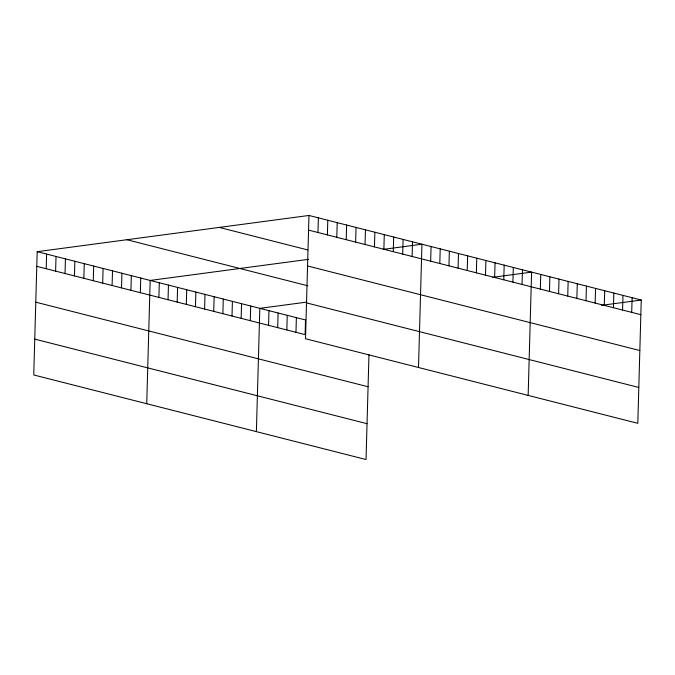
<?xml version="1.0" encoding="UTF-8"?>
<svg xmlns="http://www.w3.org/2000/svg" width="675" height="675" viewBox="0 0 675 675"><rect width="100%" height="100%" fill="white"/><g stroke="black" fill="none" stroke-linecap="round" stroke-linejoin="round"><path stroke-width="1.01" d="M308.964 215.46L305.522 338.74L637.808 423.318L641.25 300.038L308.964 215.46L37.192 251.682L33.75 374.962L366.036 459.54L368.963 354.89M46.195 268.726L46.609 254.078M55.612 271.122L56.025 256.475M65.028 273.518L65.441 258.871M74.444 275.915L74.849 261.267M83.86 278.311L84.265 263.663M93.277 280.707L93.682 266.06M102.684 283.103L103.098 268.456M112.101 285.5L112.514 270.852M121.517 287.896L121.93 273.248M130.933 290.292L131.338 275.645M140.349 292.688L140.754 278.041M146.728 403.718L150.171 280.437L308.644 259.318M158.903 297.413L159.308 282.766M168.041 299.734L168.446 285.095M177.179 302.062L177.584 287.415M186.317 304.391L186.722 289.744M195.455 306.712L195.86 292.073M204.593 309.04L204.998 294.393M213.73 311.369L214.135 296.722M222.868 313.689L223.273 299.042M232.006 316.018L232.411 301.371M241.144 318.347L241.549 303.699M250.282 320.667L250.687 306.02M256.382 431.629L259.824 308.348L306.703 302.105M268.557 325.325L268.962 310.677M277.695 327.645L278.1 312.998M286.833 329.974L287.238 315.326M295.971 332.294L296.376 317.655M317.967 232.504L318.381 217.856M327.383 234.9L327.797 220.253M336.8 237.296L337.205 222.649M346.216 239.692L346.621 225.045M355.632 242.089L356.037 227.441M365.04 244.485L365.453 229.837M374.456 246.881L374.87 232.234M383.873 249.278L384.286 234.63M393.289 251.674L393.694 237.026M402.705 254.07L403.11 239.422M412.121 256.466L412.526 241.819M418.5 367.495L421.942 244.215L383.214 249.379M430.667 261.191L431.08 246.544M439.805 263.512L440.218 248.872M448.943 265.84L449.356 251.193M458.08 268.169L458.494 253.522M467.218 270.489L467.632 255.842M476.356 272.818L476.769 258.171M485.494 275.147L485.907 260.499M494.632 277.467L495.045 262.82M503.769 279.796L504.183 265.148M512.907 282.125L513.321 267.477M522.045 284.445L522.458 269.798M528.154 395.407L531.596 272.126L492.868 277.29M540.321 289.102L540.734 274.455M549.458 291.423L549.872 276.775M558.596 293.752L559.01 279.104M567.734 296.072L568.148 281.433M576.872 298.401L577.285 283.753M586.01 300.729L586.423 286.082M595.148 303.05L595.561 288.411M604.285 305.378L604.699 290.731M613.423 307.707L613.837 293.06M622.569 310.027L622.974 295.388M631.707 312.356L632.112 297.709M601.501 305.336L641.25 300.038M308.551 230.108L640.845 314.685M219.282 227.416L307.775 249.944M307.555 265.958L639.841 350.536M126.875 239.726L307.884 285.803M306.517 302.889L638.812 387.467M37.192 251.682L305.513 319.975L305.108 334.623L36.788 266.33M35.783 302.181L368.069 386.758M34.754 339.112L367.04 423.689"/></g></svg>
